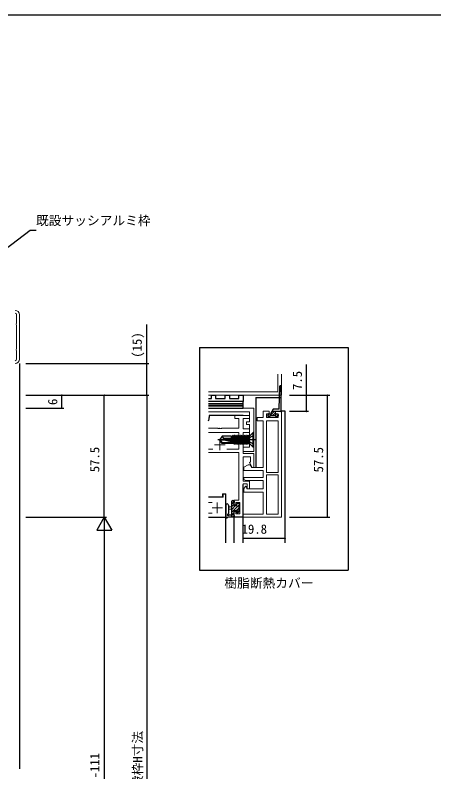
# Model space of a CAD drawing. Units: millimetres, scale not verified. Extents: x -567 to 567, y -403 to 403.
# Drawn here: x -262.4 to -65.1, y 42.3 to 399 of the extents above; entities that cross this region are included whole.
import ezdxf
from ezdxf.enums import TextEntityAlignment as Align

# ---------------------------------------------------------------- set-up
doc = ezdxf.new("R2010")
doc.units = ezdxf.units.MM
doc.header["$LTSCALE"] = 2
for name, color, linetype in [('0-0_0', 7, 'Continuous'), ('0-1_USER1', 3, 'Continuous'), ('0-3_YKK_12', 2, 'Continuous'), ('0-4_YKK_13', 4, 'Continuous'), ('0-6_YKK_D', 6, 'Continuous'), ('0-7_YKK_ZWAK', 7, 'Continuous')]:
    doc.layers.add(name, color=color, linetype=linetype)
doc.layers.add('0-2_YKK_11', color=7, linetype='Continuous', lineweight=18)
doc.styles.add('ＭＳ ゴシック', font='')
doc.styles.get('ＭＳ ゴシック').set_extended_font_data('MS Gothic')

msp = doc.modelspace()

# ---------------------------------------------------------------- linework, layer by layer
at = {"layer": '0-0_0'}
for p, q in [((-175.477, 242.309), (-175.477, 137.309)), ((-175.477, 242.309), (-105.477, 242.309)), ((-105.477, 242.309), (-105.477, 137.309)), ((-175.477, 137.309), (-105.477, 137.309))]:
    msp.add_line(p, q, dxfattribs=at)
at = {"layer": '0-2_YKK_11'}
for p, q in [((-260.376, 236.816), (-260.376, 257.816)), ((-165.857, 213.816), (-171.197, 213.816)), ((-143.999, 183.416), (-143.999, 207.816)), ((-171.197, 194.446), (-169.249, 194.446)), ((-162.549, 194.446), (-156.899, 194.446)), ((-143.999, 163.816), (-143.999, 182.316)), ((-169.499, 169.316), (-171.197, 169.316)), ((-169.499, 169.316), (-171.197, 169.316)), ((-171.197, 164.246), (-169.499, 164.246))]:
    msp.add_line(p, q, dxfattribs=at)
at = {"layer": '0-2_YKK_11', "color": 2}
for p, q in [((-168.399, 196.516), (-163.399, 196.516)), ((-165.899, 199.016), (-165.899, 194.016)), ((-167.099, 169.316), (-167.099, 164.316)), ((-169.599, 166.816), (-164.599, 166.816))]:
    msp.add_line(p, q, dxfattribs=at)
at = {"layer": '0-2_YKK_11'}
for points in [[(-261.676, 257.816), (-261.676, 254.008), (-261.722, 253.849)], [(-261.722, 252.783), (-261.676, 252.623), (-261.676, 242.008), (-261.722, 241.849)], [(-261.722, 240.783), (-261.676, 240.623), (-261.676, 236.816)], [(-171.197, 221.466), (-138.549, 221.466), (-138.549, 229.816)], [(-136.899, 229.816), (-136.899, 219.816), (-171.197, 219.816)], [(-171.197, 212.016), (-151.899, 212.016), (-151.899, 207.316), (-153.399, 207.316), (-153.399, 206.116), (-151.899, 206.116), (-151.899, 195.316), (-154.899, 195.316), (-154.899, 193.316), (-149.899, 193.316), (-149.899, 198.357), (-150.019, 198.541), (-150.019, 199.091), (-149.899, 199.274), (-149.899, 213.816), (-163.941, 213.816), (-164.124, 213.696), (-164.674, 213.696), (-164.857, 213.816), (-164.941, 213.816), (-165.124, 213.696), (-165.674, 213.696), (-165.857, 213.816)], [(-171.197, 192.816), (-156.899, 192.816), (-156.899, 170.416), (-159.099, 170.416), (-159.099, 168.116), (-158.299, 168.116), (-158.299, 169.216), (-156.529, 169.216), (-156.529, 163.946), (-158.299, 163.946), (-158.299, 165.116), (-159.099, 165.116), (-159.099, 162.316), (-154.899, 162.316), (-154.899, 178.116), (-153.099, 178.116), (-153.099, 175.716), (-151.899, 175.716), (-151.899, 179.316), (-154.899, 179.316), (-154.899, 190.816), (-151.399, 190.816), (-151.399, 188.436), (-152.009, 188.084), (-150.699, 185.816), (-149.899, 185.816), (-149.899, 192.316), (-154.899, 192.316), (-154.899, 202.316), (-151.899, 202.316), (-151.899, 203.946), (-154.899, 203.946), (-154.899, 208.816), (-151.899, 208.816), (-151.899, 210.316), (-158.899, 210.316), (-158.899, 208.816), (-156.899, 208.816), (-156.899, 204.316), (-164.941, 204.316)], [(-164.941, 204.316), (-165.124, 204.196), (-165.674, 204.196), (-165.857, 204.316), (-165.941, 204.316), (-166.124, 204.196), (-166.674, 204.196), (-166.857, 204.316), (-171.197, 204.316)], [(-162.549, 194.446), (-156.899, 194.446), (-156.899, 202.316), (-171.197, 202.316)], [(-171.197, 171.816), (-164.299, 171.816), (-164.299, 173.316), (-163.099, 173.316), (-163.099, 162.316), (-171.197, 162.316)]]:
    msp.add_lwpolyline(points, dxfattribs=at)
for points in [[(-136.899, 162.316), (-136.899, 212.316), (-139.699, 212.316), (-139.699, 211.116), (-138.399, 211.116), (-138.399, 209.316), (-143.999, 209.316), (-143.999, 211.116), (-142.699, 211.116), (-142.699, 212.316), (-145.499, 212.316), (-145.499, 209.316), (-148.399, 209.316), (-148.399, 207.816), (-145.499, 207.816), (-145.499, 185.816), (-150.906, 185.816), (-151.599, 187.016), (-152.599, 187.016), (-154.599, 185.861), (-154.599, 184.316), (-145.499, 184.316), (-145.499, 181.116), (-154.599, 181.116), (-154.599, 180.116), (-153.733, 179.616), (-145.499, 179.616), (-145.499, 175.716), (-153.199, 175.716), (-153.298, 176.841), (-153.68, 176.962), (-154.599, 175.867), (-154.599, 174.216), (-145.499, 174.216), (-145.499, 163.816), (-154.899, 163.816), (-154.899, 162.316)], [(-143.999, 183.416), (-143.999, 207.816), (-138.399, 207.816), (-138.399, 183.416)], [(-143.999, 163.816), (-143.999, 182.316), (-138.399, 182.316), (-138.399, 163.816)]]:
    msp.add_lwpolyline(points, close=True, dxfattribs=at)
for centre, radius, start, end in [((-262.376, 257.816), 2, 0.00001, 89.99999), ((-262.376, 257.816), 0.7, 0.00001, 89.99999), ((-260.876, 253.316), 1, 147.79576, 212.20424), ((-260.876, 241.316), 1, 147.79576, 212.20424), ((-262.376, 236.816), 2, 270.00001, 359.99999), ((-262.376, 236.816), 0.7, 270.00001, 359.99999)]:
    msp.add_arc(centre, radius, start, end, dxfattribs=at)
at = {"layer": '0-3_YKK_12'}
for p, q in [((-260.376, 234.816), (-260.376, 43.816)), ((-136.899, 211.816), (-136.899, 212.316)), ((-135.099, 212.316), (-136.899, 212.316)), ((-135.099, 150.222), (-135.099, 212.316)), ((-154.899, 210.316), (-170.899, 210.316)), ((-170.899, 210.316), (-170.899, 209.316)), ((-154.899, 150.222), (-154.899, 177.816)), ((-164.599, 171.816), (-171.197, 171.816)), ((-164.599, 173.316), (-164.599, 171.816)), ((-164.599, 173.316), (-163.099, 173.316)), ((-163.099, 150.222), (-163.099, 173.316)), ((-171.197, 162.316), (-163.099, 162.316)), ((-154.899, 162.316), (-159.099, 162.316)), ((-159.099, 150.222), (-159.099, 162.316))]:
    msp.add_line(p, q, dxfattribs=at)
msp.add_arc((-174.899, 209.316), 4, 337.74859, 0, dxfattribs=at)
at = {"layer": '0-4_YKK_13'}
for p, q in [((-137.949, 213.316), (-137.648, 224.085)), ((-137.149, 224.065), (-137.149, 212.316)), ((-148.899, 218.816), (-136.899, 218.816)), ((-148.899, 218.816), (-148.899, 185.816)), ((-143.349, 210.206), (-142.539, 211.016)), ((-143.349, 210.716), (-143.349, 210.116)), ((-143.049, 211.016), (-142.099, 211.016)), ((-142.617, 209.816), (-140.117, 212.316)), ((-140.771, 213.316), (-142.099, 211.016)), ((-141.497, 212.058), (-141.24, 212.316)), ((-141.348, 212.316), (-137.149, 212.316)), ((-141.194, 210.116), (-139.699, 211.611)), ((-137.949, 213.316), (-140.771, 213.316)), ((-140.072, 210.116), (-139.172, 211.016)), ((-139.699, 211.316), (-139.699, 212.316)), ((-139.399, 211.016), (-138.749, 211.016)), ((-139.249, 209.816), (-138.449, 210.616)), ((-138.449, 210.716), (-138.449, 210.116)), ((-143.049, 209.816), (-142.399, 209.816)), ((-139.699, 210.116), (-142.099, 210.116)), ((-139.399, 209.816), (-138.749, 209.816)), ((-164.854, 200.516), (-165.899, 198.966)), ((-160.399, 200.516), (-164.854, 200.516)), ((-163.999, 199.516), (-164.854, 200.516)), ((-160.399, 198.271), (-160.399, 200.516)), ((-160.399, 200.416), (-160.005, 200.416)), ((-159.786, 200.795), (-160.005, 200.416)), ((-159.491, 198.065), (-160.005, 200.416)), ((-159.296, 198.021), (-159.786, 200.795)), ((-159.612, 200.795), (-159.786, 200.795)), ((-159.612, 200.795), (-159.393, 200.416)), ((-159.612, 200.795), (-159.114, 197.979)), ((-159.399, 200.416), (-159.305, 200.416)), ((-159.393, 200.416), (-158.847, 197.918)), ((-159.086, 200.795), (-159.305, 200.416)), ((-158.753, 197.894), (-159.305, 200.416)), ((-158.386, 196.837), (-159.086, 200.795)), ((-158.912, 200.795), (-159.086, 200.795)), ((-158.912, 200.795), (-158.693, 200.416)), ((-158.912, 200.795), (-158.212, 196.837)), ((-158.693, 200.416), (-158.605, 200.416)), ((-158.693, 200.416), (-157.993, 197.216)), ((-157.905, 197.216), (-158.605, 200.416)), ((-157.686, 196.837), (-158.386, 200.795)), ((-158.212, 200.795), (-157.993, 200.416)), ((-158.212, 200.795), (-157.512, 196.837)), ((-157.993, 200.416), (-157.905, 200.416)), ((-157.993, 200.416), (-157.293, 197.216)), ((-157.686, 200.795), (-157.905, 200.416)), ((-157.205, 197.216), (-157.905, 200.416)), ((-157.512, 200.795), (-157.686, 200.795)), ((-157.686, 200.795), (-156.986, 196.837)), ((-157.512, 200.795), (-157.293, 200.416)), ((-156.812, 196.837), (-157.512, 200.795)), ((-157.293, 200.416), (-157.205, 200.416)), ((-157.293, 200.416), (-156.593, 197.216)), ((-156.986, 200.795), (-157.205, 200.416)), ((-156.505, 197.216), (-157.205, 200.416)), ((-156.812, 200.795), (-156.986, 200.795)), ((-156.986, 200.795), (-156.286, 196.837)), ((-156.812, 200.795), (-156.593, 200.416)), ((-156.112, 196.837), (-156.812, 200.795)), ((-156.593, 200.416), (-156.505, 200.416)), ((-156.593, 200.416), (-155.893, 197.216)), ((-156.286, 200.795), (-156.505, 200.416)), ((-155.805, 197.216), (-156.505, 200.416)), ((-156.112, 200.795), (-156.286, 200.795)), ((-156.286, 200.795), (-155.586, 196.837)), ((-156.112, 200.795), (-155.893, 200.416)), ((-155.412, 196.837), (-156.112, 200.795)), ((-155.893, 200.416), (-155.805, 200.416)), ((-155.893, 200.416), (-155.193, 197.216)), ((-155.586, 200.795), (-155.805, 200.416)), ((-155.105, 197.216), (-155.805, 200.416)), ((-155.412, 200.795), (-155.586, 200.795)), ((-155.586, 200.795), (-154.886, 196.837)), ((-155.412, 200.795), (-155.193, 200.416)), ((-154.712, 196.837), (-155.412, 200.795)), ((-155.193, 200.416), (-155.105, 200.416)), ((-155.193, 200.416), (-154.493, 197.216)), ((-154.886, 200.795), (-155.105, 200.416)), ((-154.405, 197.216), (-155.105, 200.416)), ((-154.712, 200.795), (-154.886, 200.795)), ((-154.886, 200.795), (-154.186, 196.837)), ((-154.712, 200.795), (-154.493, 200.416)), ((-154.012, 196.837), (-154.712, 200.795)), ((-154.493, 200.416), (-154.405, 200.416)), ((-154.493, 200.416), (-153.793, 197.216)), ((-154.186, 200.795), (-154.405, 200.416)), ((-153.705, 197.216), (-154.405, 200.416)), ((-154.012, 200.795), (-154.186, 200.795)), ((-154.186, 200.795), (-153.486, 196.837)), ((-154.012, 200.795), (-153.793, 200.416)), ((-153.312, 196.837), (-154.012, 200.795)), ((-153.793, 200.416), (-153.705, 200.416)), ((-153.793, 200.416), (-153.093, 197.216)), ((-153.486, 200.795), (-153.705, 200.416)), ((-153.005, 197.216), (-153.705, 200.416)), ((-153.312, 200.795), (-153.486, 200.795)), ((-153.486, 200.795), (-152.786, 196.837)), ((-153.312, 200.795), (-153.093, 200.416)), ((-152.612, 196.837), (-153.312, 200.795)), ((-153.093, 200.416), (-153.005, 200.416)), ((-153.093, 200.416), (-152.599, 198.158)), ((-152.786, 200.795), (-153.005, 200.416)), ((-152.599, 198.559), (-153.005, 200.416)), ((-152.599, 196.837), (-152.599, 200.795)), ((-152.106, 200.546), (-152.599, 200.546)), ((-152.555, 200.795), (-151.699, 200.795)), ((-151.899, 197.086), (-151.899, 200.546)), ((-150.129, 202.316), (-151.753, 200.692)), ((-149.899, 202.316), (-150.129, 202.316)), ((-150.129, 195.316), (-150.129, 202.316)), ((-149.899, 195.316), (-149.899, 202.316)), ((-148.697, 198.816), (-166.825, 198.816)), ((-165.899, 198.666), (-165.899, 198.966)), ((-165.899, 198.966), (-165.899, 198.666)), ((-164.393, 198.816), (-165.899, 198.966)), ((-162.793, 198.816), (-165.899, 198.816)), ((-164.854, 197.116), (-165.899, 198.666)), ((-163.937, 198.666), (-165.899, 198.666)), ((-164.694, 197.416), (-165.537, 198.666)), ((-163.937, 198.666), (-165.537, 198.666)), ((-158.847, 197.416), (-164.694, 197.416)), ((-164.5, 198.816), (-163.999, 199.516)), ((-160.399, 199.516), (-163.999, 199.516)), ((-158.689, 197.472), (-163.937, 198.666)), ((-158.792, 197.906), (-162.793, 198.816)), ((-160.399, 197.116), (-160.399, 197.416)), ((-160.399, 197.216), (-159.305, 197.216)), ((-159.305, 197.216), (-159.349, 197.416)), ((-159.086, 196.837), (-159.305, 197.216)), ((-159.086, 196.837), (-159.189, 197.416)), ((-158.912, 196.837), (-159.086, 196.837)), ((-159.014, 197.416), (-158.912, 196.837)), ((-158.912, 196.837), (-158.693, 197.216)), ((-158.742, 197.439), (-158.693, 197.216)), ((-158.693, 197.216), (-158.605, 197.216)), ((-158.605, 197.216), (-158.666, 197.494)), ((-158.386, 196.837), (-158.605, 197.216)), ((-158.212, 196.837), (-158.386, 196.837)), ((-158.212, 196.837), (-157.993, 197.216)), ((-157.993, 197.216), (-157.905, 197.216)), ((-157.686, 196.837), (-157.905, 197.216)), ((-157.512, 196.837), (-157.686, 196.837)), ((-157.512, 196.837), (-157.293, 197.216)), ((-157.293, 197.216), (-157.205, 197.216)), ((-156.986, 196.837), (-157.205, 197.216)), ((-156.812, 196.837), (-156.986, 196.837)), ((-156.812, 196.837), (-156.593, 197.216)), ((-156.593, 197.216), (-156.505, 197.216)), ((-156.286, 196.837), (-156.505, 197.216)), ((-156.112, 196.837), (-156.286, 196.837)), ((-156.112, 196.837), (-155.893, 197.216)), ((-155.893, 197.216), (-155.805, 197.216)), ((-155.586, 196.837), (-155.805, 197.216)), ((-155.412, 196.837), (-155.586, 196.837)), ((-155.412, 196.837), (-155.193, 197.216)), ((-155.193, 197.216), (-155.105, 197.216)), ((-154.886, 196.837), (-155.105, 197.216)), ((-154.712, 196.837), (-154.886, 196.837)), ((-154.712, 196.837), (-154.493, 197.216)), ((-154.493, 197.216), (-154.405, 197.216)), ((-154.186, 196.837), (-154.405, 197.216)), ((-154.012, 196.837), (-154.186, 196.837)), ((-154.012, 196.837), (-153.793, 197.216)), ((-153.793, 197.216), (-153.705, 197.216)), ((-153.486, 196.837), (-153.705, 197.216)), ((-153.312, 196.837), (-153.486, 196.837)), ((-153.312, 196.837), (-153.093, 197.216)), ((-153.093, 197.216), (-153.005, 197.216)), ((-152.786, 196.837), (-153.005, 197.216)), ((-152.599, 196.837), (-152.786, 196.837)), ((-152.106, 197.086), (-152.599, 197.086)), ((-150.129, 195.316), (-151.753, 196.939)), ((-149.899, 195.316), (-150.129, 195.316)), ((-163.099, 168.044), (-163.099, 162.881)), ((-161.899, 168.044), (-161.896, 164.082)), ((-159.099, 169.92), (-160.299, 168.72)), ((-160.299, 162.316), (-160.299, 169.916)), ((-159.299, 168.373), (-160.299, 167.373)), ((-156.999, 167.979), (-160.299, 164.679)), ((-158.509, 167.816), (-160.299, 166.026)), ((-159.999, 170.216), (-159.399, 170.216)), ((-159.099, 169.916), (-159.099, 169.316)), ((-157.309, 169.016), (-157.899, 168.426)), ((-157.599, 169.016), (-157.099, 169.016)), ((-156.999, 168.016), (-156.999, 165.916)), ((-156.803, 168.175), (-156.958, 168.02)), ((-156.799, 168.716), (-156.799, 168.216)), ((-160.299, 167.216), (-161.443, 167.114)), ((-160.299, 166.016), (-161.443, 166.118)), ((-159.299, 164.332), (-160.299, 163.332)), ((-156.999, 166.632), (-157.978, 165.653)), ((-157.899, 164.616), (-157.899, 164.955)), ((-156.799, 165.485), (-157.843, 164.441)), ((-156.887, 164.903), (-157.387, 164.403)), ((-156.799, 165.716), (-156.799, 165.116)), ((-159.399, 162.316), (-162.079, 162.316)), ((-161.479, 163.516), (-160.299, 163.516)), ((-159.099, 163.185), (-159.968, 162.316)), ((-159.099, 163.216), (-159.099, 162.616))]:
    msp.add_line(p, q, dxfattribs=at)
for points in [[(-171.197, 218.316), (-169.899, 218.316), (-169.899, 219.816), (-167.899, 219.816), (-167.899, 218.316), (-163.399, 218.316), (-163.399, 219.816), (-161.399, 219.816), (-161.399, 218.316), (-156.899, 218.316), (-156.899, 219.816), (-154.899, 219.816), (-154.899, 216.816), (-171.197, 216.816)], [(-171.197, 215.816), (-154.899, 215.816), (-154.899, 216.816), (-171.197, 216.816)], [(-171.197, 214.816), (-154.899, 214.816), (-154.899, 215.816), (-171.197, 215.816)], [(-171.197, 213.816), (-154.899, 213.816), (-154.899, 214.816), (-171.197, 214.816)], [(-158.212, 200.795), (-158.386, 200.795), (-158.605, 200.416)], [(-152.599, 200.723), (-152.612, 200.795), (-152.786, 200.795), (-152.599, 199.736)], [(-149.899, 200.866), (-151.714, 199.961), (-152.323, 198.816)], [(-160.399, 197.116), (-164.854, 197.116), (-164.694, 197.416)], [(-149.899, 196.766), (-151.714, 197.671), (-152.323, 198.816)], [(-159.299, 169.116), (-159.299, 167.816), (-157.899, 167.816), (-157.899, 168.716)], [(-158.36, 165.416), (-159.299, 165.416), (-159.299, 163.416)]]:
    msp.add_lwpolyline(points, dxfattribs=at)
for centre, radius, start, end in [((-137.399, 224.065), 0.25, 0, 175.43772), ((-143.049, 210.716), 0.3, 90, 179.99973), ((-139.399, 211.316), 0.3, 180, 270), ((-138.749, 210.716), 0.3, 0.00005, 90), ((-143.049, 210.116), 0.3, 179.99973, 270), ((-142.399, 210.116), 0.3, 270, 359.99973), ((-139.399, 210.116), 0.3, 179.99973, 270), ((-138.749, 210.116), 0.3, 270, 0.00005), ((-152.106, 201.046), 0.5, 270, 315), ((-158.847, 197.664), 0.248, 270, 77.19096), ((-152.106, 196.586), 0.5, 45, 90), ((-162.499, 168.043), 0.6, 0.04023, 180.04023), ((-159.999, 169.916), 0.3, 90, 180), ((-159.399, 169.916), 0.3, 0, 90), ((-159.299, 169.316), 0.2, 270, 0), ((-157.599, 168.716), 0.3, 90, 180), ((-157.099, 168.716), 0.3, 0, 90), ((-156.999, 168.216), 0.2, 270, 0), ((-162.196, 164.082), 0.3, 289.18976, 0.04023), ((-161.399, 166.616), 0.5, 95.09207, 264.90793), ((-158.36, 165.716), 0.3, 270, 326.94427), ((-157.899, 165.416), 0.25, 303.05573, 146.94427), ((-157.599, 164.955), 0.3, 123.05573, 180), ((-157.599, 164.616), 0.3, 180, 315), ((-156.999, 165.716), 0.2, 0, 90), ((-157.099, 165.116), 0.3, 315, 0), ((-162.799, 162.881), 0.3, 180, 229.47122), ((-163.189, 162.425), 0.3, 349.47122, 49.47122), ((-162.599, 162.316), 0.3, 169.47122, 330), ((-162.079, 162.016), 0.3, 90, 150), ((-161.999, 163.516), 0.3, 109.18976, 330), ((-161.479, 163.216), 0.3, 90, 150), ((-159.399, 162.616), 0.3, 270, 0), ((-159.299, 163.216), 0.2, 0, 90)]:
    msp.add_arc(centre, radius, start, end, dxfattribs=at)
at = {"layer": '0-6_YKK_D'}
for p, q in [((-257.376, 234.816), (-199.376, 234.816)), ((-257.376, 219.816), (-199.376, 219.816)), ((-257.376, 219.816), (-239.376, 219.816)), ((-257.376, 219.816), (-199.376, 219.816)), ((-257.376, 219.816), (-219.376, 219.816)), ((-240.376, 213.816), (-240.376, 219.816)), ((-220.376, 162.316), (-220.376, 219.816)), ((-200.376, 219.816), (-200.376, -131.184)), ((-133.099, 219.816), (-114.099, 219.816)), ((-133.099, 219.816), (-124.099, 219.816)), ((-115.099, 162.316), (-115.099, 219.816)), ((-257.376, 213.816), (-239.376, 213.816)), ((-133.099, 212.316), (-124.099, 212.316)), ((-257.376, 162.316), (-219.376, 162.316)), ((-257.376, 162.316), (-219.376, 162.316)), ((-220.376, 162.316), (-223.876, 156.253)), ((-220.376, 162.316), (-216.876, 156.253)), ((-220.376, 162.316), (-220.376, 150.191)), ((-133.099, 162.316), (-114.099, 162.316)), ((-133.099, 162.316), (-114.099, 162.316)), ((-223.876, 156.253), (-216.876, 156.253)), ((-220.376, 155.316), (-220.376, -70.684)), ((-154.899, 152.435), (-135.099, 152.435))]:
    msp.add_line(p, q, dxfattribs=at)
for points in [[(-347.026, 227.814), (-345.673, 228.843), (-255.233, 297.674), (-252.533, 297.674)], [(-200.376, 219.816), (-200.376, 234.816), (-200.376, 253.236)], [(-125.099, 212.316), (-125.099, 219.816), (-125.099, 234.316)]]:
    msp.add_lwpolyline(points, dxfattribs=at)
for centre, start, end in [((-200.376, 234.816), 90, 270), ((-200.376, 234.816), 270, 90), ((-240.376, 219.816), 90, 270), ((-240.376, 219.816), 270, 90), ((-220.376, 219.816), 90, 270), ((-220.376, 219.816), 270, 90), ((-200.376, 219.816), 90, 270), ((-200.376, 219.816), 90, 270), ((-200.376, 219.816), 270, 90), ((-200.376, 219.816), 270, 90), ((-125.099, 219.816), 90, 270), ((-125.099, 219.816), 270, 90), ((-115.099, 219.816), 90, 270), ((-115.099, 219.816), 270, 90), ((-240.376, 213.816), 90, 270), ((-240.376, 213.816), 270, 90), ((-125.099, 212.316), 90, 270), ((-125.099, 212.316), 270, 90), ((-154.899, 152.435), 0, 180), ((-154.899, 152.435), 0, 180), ((-154.899, 152.435), 180, 0), ((-154.899, 152.435), 180, 0), ((-135.099, 152.435), 0, 180), ((-135.099, 152.435), 180, 0)]:
    msp.add_arc(centre, 0.106, start, end, dxfattribs=at)
at = {"layer": '0-7_YKK_ZWAK'}
msp.add_line((537.3, 399), (-562.7, 399), dxfattribs=at)

# ---------------------------------------------------------------- texts
at = {"layer": '0-1_USER1', "style": 'ＭＳ ゴシック'}
msp.add_text('樹脂断熱カバー', height=4.399, dxfattribs=at).set_placement((-163.781, 127.824), align=Align.BOTTOM_LEFT)
at = {"layer": '0-6_YKK_D', "style": 'ＭＳ ゴシック'}
for s, p in [('既設サッシアルミ枠', (-252.533, 298.674)), ('19.8', (-155.648, 153.235))]:
    msp.add_text(s, height=4.399, dxfattribs=at).set_placement(p, align=Align.BOTTOM_LEFT)
for s, p in [('(15)', (-201.376, 237.516)), ('7.5', (-125.899, 222.316)), ('6', (-241.176, 215.216)), ('57.5', (-221.376, 183.546)), ('57.5', (-115.899, 183.451)), ('既設枠H寸法', (-201.176, 28.636)), ('Hn=H-111', (-221.376, 27.276))]:
    msp.add_text(s, height=4.399, rotation=90, dxfattribs=at).set_placement(p, align=Align.BOTTOM_LEFT)

doc.saveas('drawing.dxf')
